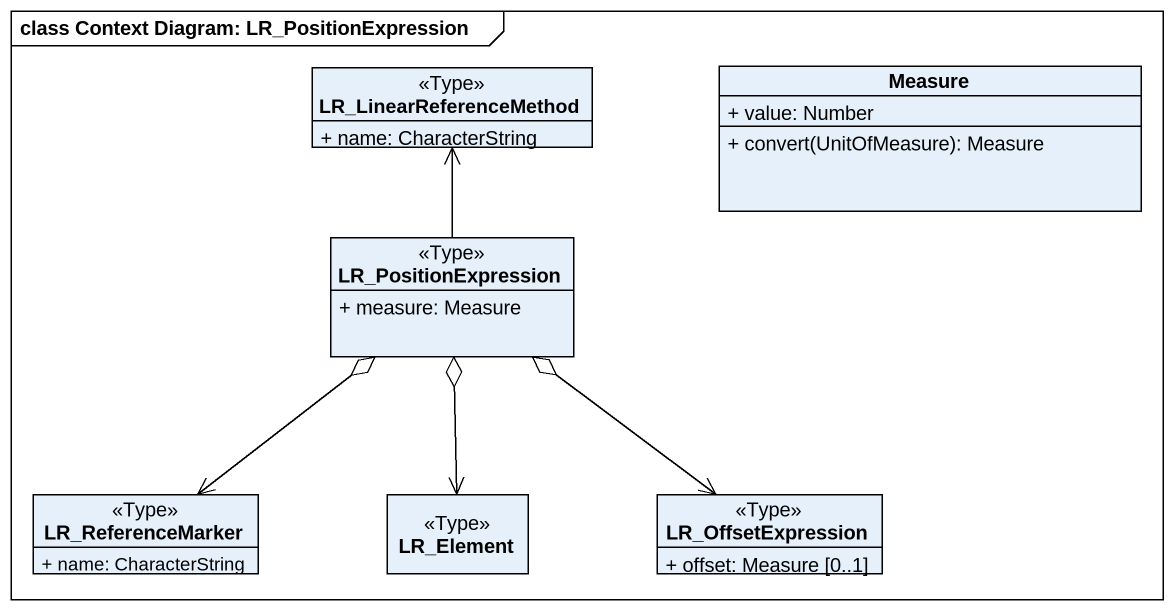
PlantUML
@startuml
mainframe class Context Diagram: LR_PositionExpression
hide circle
hide empty members
skinparam classAttributeIconSize 0
class LR_LinearReferenceMethod <<Type>> {
  + name: CharacterString
}
class Measure {
  + value: Number
  + convert(UnitOfMeasure): Measure
}
class LR_PositionExpression <<Type>> {
  + measure: Measure
}
class LR_ReferenceMarker <<Type>> {
  + name: CharacterString
}
class LR_Element <<Type>>
class LR_OffsetExpression <<Type>> {
  + offset: Measure [0..1]
}
LR_PositionExpression -up-> LR_LinearReferenceMethod
LR_ReferenceMarker <-up-o LR_PositionExpression
LR_Element <-up-o LR_PositionExpression
LR_OffsetExpression <-up-o LR_PositionExpression
@enduml
